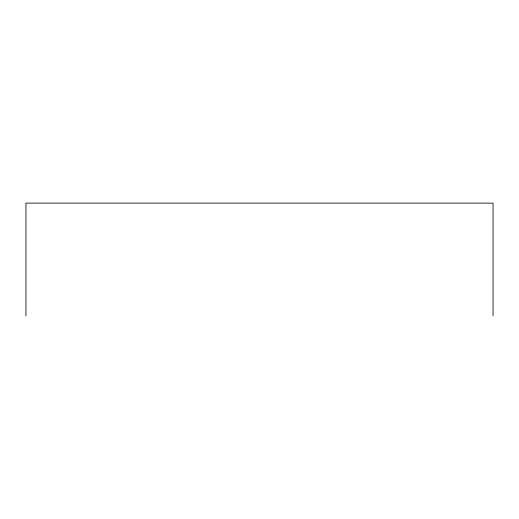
<?xml version="1.0" encoding="UTF-8"?>
<svg xmlns="http://www.w3.org/2000/svg" width="519" height="519" viewBox="0 0 519 519"><rect width="100%" height="100%" fill="white"/><g stroke="black" fill="none" stroke-linecap="round" stroke-linejoin="round"><path stroke-width="0.78" d="M493.05 315.876L493.05 203.124L25.95 203.124L25.95 315.876"/></g></svg>
